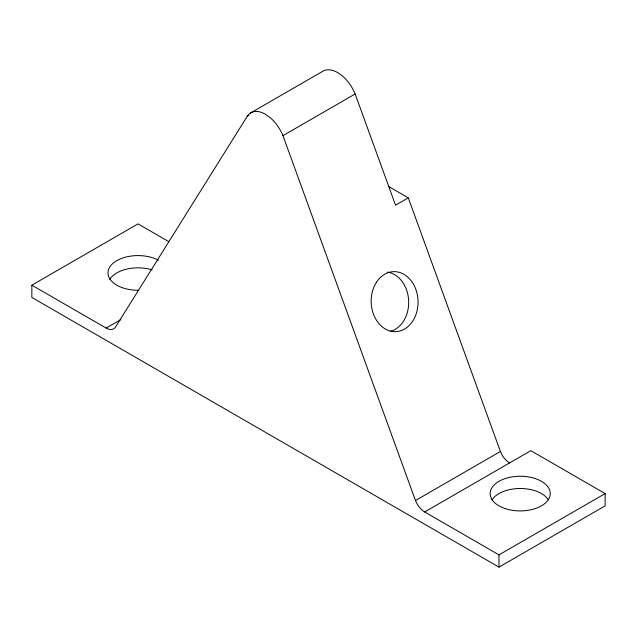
<?xml version="1.0" encoding="UTF-8"?>
<svg xmlns="http://www.w3.org/2000/svg" width="637" height="637" viewBox="0 0 637 637"><rect width="100%" height="100%" fill="white"/><g stroke="black" fill="none" stroke-linecap="round" stroke-linejoin="round"><path stroke-width="0.96" d="M247.244 116.308L115.361 327.259A15.017 8.671 60 0 1 106.164 328.087L31.85 285.177L31.85 297.439L498.986 567.137L605.15 505.842L605.15 493.579L530.836 450.67L424.664 511.965A15.017 8.671 60 0 1 415.475 500.531L282.955 135.649A29.167 16.841 60 0 0 270.136 117.606L264.785 113.896A29.167 16.841 60 0 0 247.244 116.308L248.963 115.313M250.389 113.075L322.585 71.392A29.167 16.841 60 0 1 355.143 93.973L395.545 205.202L408.285 197.852L500.403 451.498A15.017 8.671 60 0 0 509.6 462.932M282.955 135.649L355.143 93.973M31.85 285.177L138.014 223.882L168.765 241.638M106.164 328.087L120.751 319.663M415.475 500.531L500.403 451.498M424.664 511.965L498.986 554.875L605.15 493.579M388.538 186.45L408.285 197.852M498.986 554.875L498.986 567.137M491.995 499.91A30.027 17.334 0 0 1 520.214 488.499A30.027 17.334 0 0 1 548.433 499.91M109.795 279.253A30.027 17.334 0 0 1 152.179 269.889M138.014 290.257A30.027 17.334 0 0 1 110.066 266.584A30.027 17.334 0 0 1 158.446 260.214M387.264 272.118A30.027 23.442 88 0 1 408.636 300.616A30.027 23.442 88 0 1 390.186 331.431M505.205 508.597A30.027 17.334 0 0 0 550.249 493.579A30.027 17.334 0 0 0 505.205 478.562A30.027 17.334 0 0 0 505.205 508.597M376.451 282.247A30.027 23.442 88 0 0 390.847 331.184A30.027 23.442 88 0 0 416.534 291.499A30.027 23.442 88 0 0 376.451 282.247"/></g></svg>
